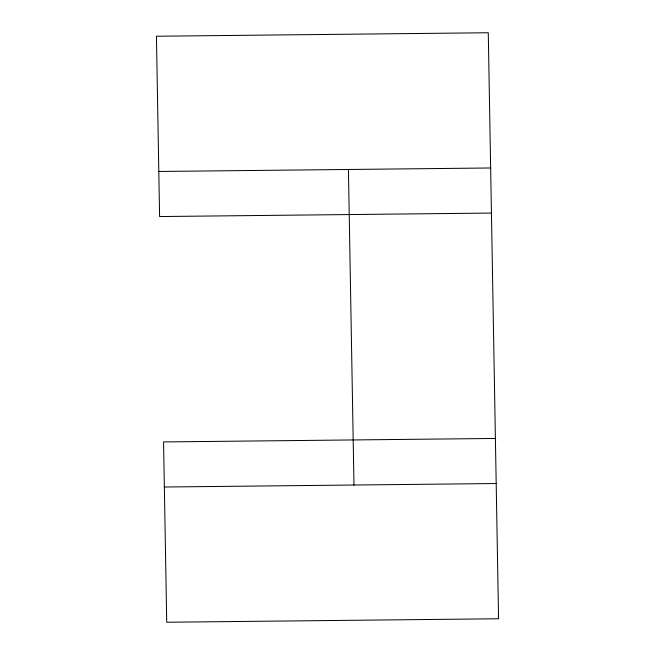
<?xml version="1.0" encoding="UTF-8"?>
<svg xmlns="http://www.w3.org/2000/svg" width="655" height="655" viewBox="0 0 655 655"><rect width="100%" height="100%" fill="white"/><g stroke="black" fill="none" stroke-linecap="round" stroke-linejoin="round"><path stroke-width="0.98" d="M158.805 171.471L490.644 167.983M491.438 213.063L159.599 216.551L156.43 36.238L488.27 32.75L498.57 618.762L166.73 622.25L163.562 441.937L495.401 438.449M164.356 487.017L496.195 483.529M348.427 169.481L353.978 485.019"/></g></svg>
